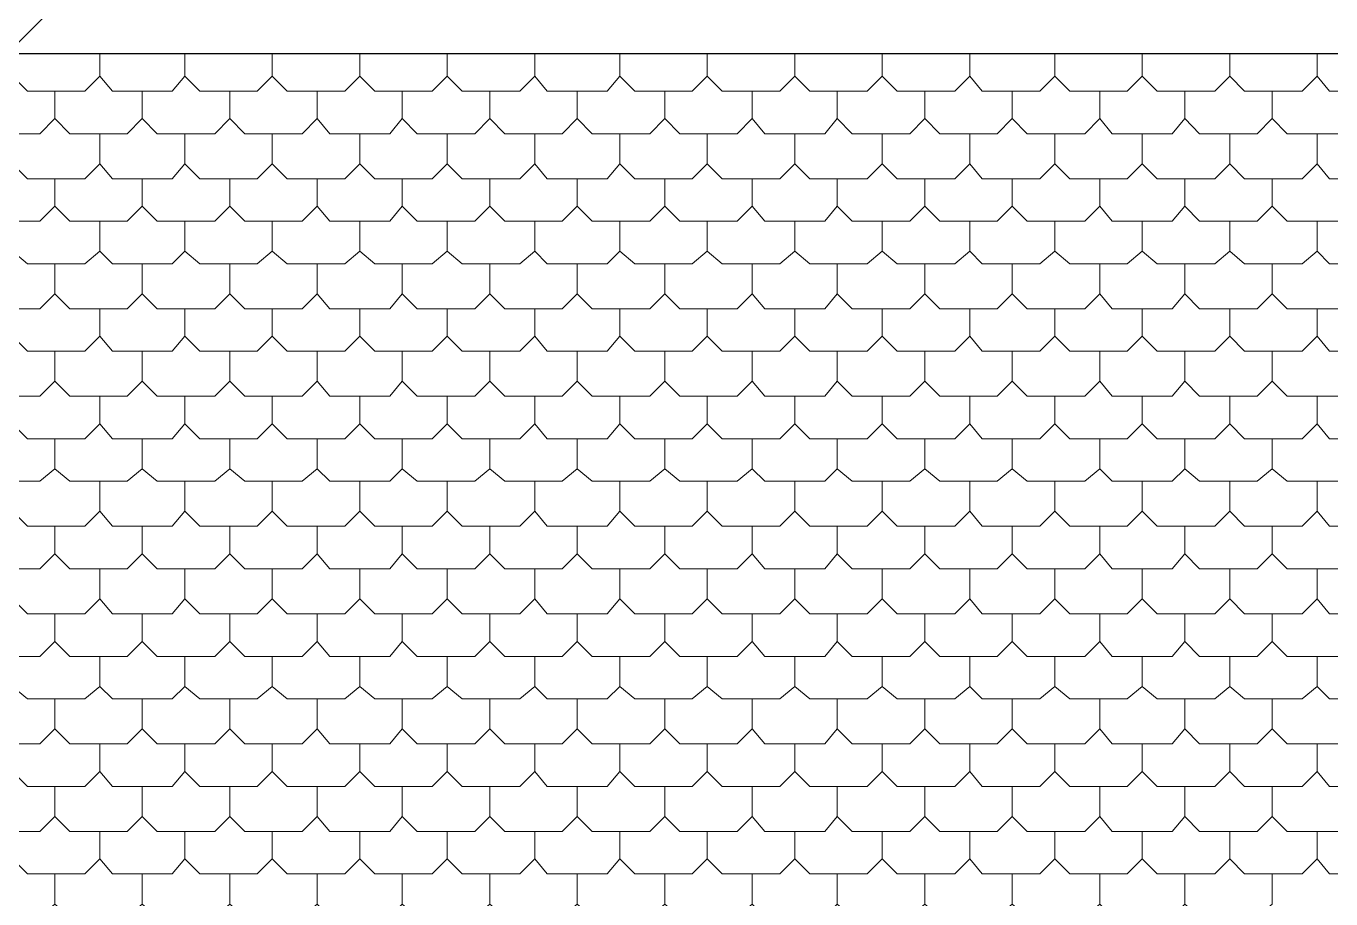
# Model space of a CAD drawing. Header units: millimetres. Extents: x 0 to 80.9, y 0 to 43.9.
# Drawn here: x 26.33 to 33.02, y 16.48 to 20.95 of the extents above; entities that cross this region are included whole.
import ezdxf

# ---------------------------------------------------------------- set-up
doc = ezdxf.new("R2010")
doc.units = ezdxf.units.MM
doc.layers.add('PDF_014408$BL-ROOF', color=7, linetype='Continuous')
doc.layers.add('PDF_014408$WA-EXT', color=7, linetype='Continuous')

msp = doc.modelspace()

# ---------------------------------------------------------------- linework, layer by layer
at = {"layer": 'PDF_014408$BL-ROOF', "lineweight": 9}
msp.add_lwpolyline([(53.4814, 12.3606), (53.4814, 20.8361), (49.2758, 20.8361), (49.2758, 20.8104), (26.2342, 20.8104), (26.2342, 21.8234), (18.5409, 21.8234), (9.0781, 12.3606)], close=True, dxfattribs=at)
for points in [[(26.2599, 20.695), (26.3368, 20.6181), (26.6317, 20.6181), (26.7087, 20.695), (26.7087, 20.8104)], [(26.7087, 20.695), (26.7728, 20.6181), (27.0805, 20.6181), (27.1446, 20.695), (27.1446, 20.8104)], [(27.1446, 20.695), (27.2216, 20.6181), (27.5165, 20.6181), (27.5934, 20.695), (27.5934, 20.8104)], [(27.5934, 20.695), (27.6703, 20.6181), (27.9652, 20.6181), (28.0422, 20.695), (28.0422, 20.8104)], [(28.0422, 20.695), (28.1191, 20.6181), (28.414, 20.6181), (28.491, 20.695), (28.491, 20.8104)], [(28.491, 20.695), (28.5679, 20.6181), (28.8628, 20.6181), (28.9397, 20.695), (28.9397, 20.8104)], [(28.9397, 20.695), (29.0038, 20.6181), (29.3116, 20.6181), (29.3757, 20.695), (29.3757, 20.8104)], [(29.3757, 20.695), (29.4526, 20.6181), (29.7475, 20.6181), (29.8245, 20.695), (29.8245, 20.8104)], [(29.8245, 20.695), (29.9014, 20.6181), (30.1963, 20.6181), (30.2732, 20.695), (30.2732, 20.8104)], [(30.2732, 20.695), (30.3502, 20.6181), (30.6451, 20.6181), (30.722, 20.695), (30.722, 20.8104)], [(30.722, 20.695), (30.799, 20.6181), (31.0939, 20.6181), (31.1708, 20.695), (31.1708, 20.8104)], [(31.1708, 20.695), (31.2349, 20.6181), (31.5298, 20.6181), (31.6067, 20.695), (31.6067, 20.8104)], [(31.6067, 20.695), (31.6837, 20.6181), (31.9786, 20.6181), (32.0555, 20.695), (32.0555, 20.8104)], [(32.0555, 20.695), (32.1325, 20.6181), (32.4274, 20.6181), (32.5043, 20.695), (32.5043, 20.8104)], [(32.5043, 20.695), (32.5812, 20.6181), (32.8761, 20.6181), (32.9531, 20.695), (32.9531, 20.8104)], [(32.9531, 20.695), (33.0172, 20.6181), (33.3249, 20.6181), (33.389, 20.695), (33.389, 20.8104)], [(26.0291, 20.4771), (26.106, 20.4001), (26.4009, 20.4001), (26.4779, 20.4771), (26.4779, 20.6181)], [(26.4779, 20.4771), (26.5548, 20.4001), (26.8497, 20.4001), (26.9266, 20.4771), (26.9266, 20.6181)], [(26.9266, 20.4771), (27.0036, 20.4001), (27.2985, 20.4001), (27.3754, 20.4771), (27.3754, 20.6181)], [(27.3754, 20.4771), (27.4524, 20.4001), (27.7473, 20.4001), (27.8242, 20.4771), (27.8242, 20.6181)], [(27.8242, 20.4771), (27.8883, 20.4001), (28.196, 20.4001), (28.2602, 20.4771), (28.2602, 20.6181)], [(28.2602, 20.4771), (28.3371, 20.4001), (28.632, 20.4001), (28.7089, 20.4771), (28.7089, 20.6181)], [(28.7089, 20.4771), (28.7859, 20.4001), (29.0808, 20.4001), (29.1577, 20.4771), (29.1577, 20.6181)], [(29.1577, 20.4771), (29.2346, 20.4001), (29.5296, 20.4001), (29.6065, 20.4771), (29.6065, 20.6181)], [(29.6065, 20.4771), (29.6834, 20.4001), (29.9783, 20.4001), (30.0553, 20.4771), (30.0553, 20.6181)], [(30.0553, 20.4771), (30.1194, 20.4001), (30.4271, 20.4001), (30.4912, 20.4771), (30.4912, 20.6181)], [(30.4912, 20.4771), (30.5682, 20.4001), (30.8631, 20.4001), (30.94, 20.4771), (30.94, 20.6181)], [(30.94, 20.4771), (31.0169, 20.4001), (31.3118, 20.4001), (31.3888, 20.4771), (31.3888, 20.6181)], [(31.3888, 20.4771), (31.4657, 20.4001), (31.7606, 20.4001), (31.8375, 20.4771), (31.8375, 20.6181)], [(31.8375, 20.4771), (31.9017, 20.4001), (32.2094, 20.4001), (32.2735, 20.4771), (32.2735, 20.6181)], [(32.2735, 20.4771), (32.3504, 20.4001), (32.6453, 20.4001), (32.7223, 20.4771), (32.7223, 20.6181)], [(32.7223, 20.4771), (32.7992, 20.4001), (33.0941, 20.4001), (33.1711, 20.4771), (33.1711, 20.6181)], [(26.2599, 20.2463), (26.3368, 20.1693), (26.6317, 20.1693), (26.7087, 20.2463), (26.7087, 20.4001)], [(26.7087, 20.2463), (26.7728, 20.1693), (27.0805, 20.1693), (27.1446, 20.2463), (27.1446, 20.4001)], [(27.1446, 20.2463), (27.2216, 20.1693), (27.5165, 20.1693), (27.5934, 20.2463), (27.5934, 20.4001)], [(27.5934, 20.2463), (27.6703, 20.1693), (27.9652, 20.1693), (28.0422, 20.2463), (28.0422, 20.4001)], [(28.0422, 20.2463), (28.1191, 20.1693), (28.414, 20.1693), (28.491, 20.2463), (28.491, 20.4001)], [(28.491, 20.2463), (28.5679, 20.1693), (28.8628, 20.1693), (28.9397, 20.2463), (28.9397, 20.4001)], [(28.9397, 20.2463), (29.0038, 20.1693), (29.3116, 20.1693), (29.3757, 20.2463), (29.3757, 20.4001)], [(29.3757, 20.2463), (29.4526, 20.1693), (29.7475, 20.1693), (29.8245, 20.2463), (29.8245, 20.4001)], [(29.8245, 20.2463), (29.9014, 20.1693), (30.1963, 20.1693), (30.2732, 20.2463), (30.2732, 20.4001)], [(30.2732, 20.2463), (30.3502, 20.1693), (30.6451, 20.1693), (30.722, 20.2463), (30.722, 20.4001)], [(30.722, 20.2463), (30.799, 20.1693), (31.0939, 20.1693), (31.1708, 20.2463), (31.1708, 20.4001)], [(31.1708, 20.2463), (31.2349, 20.1693), (31.5298, 20.1693), (31.6067, 20.2463), (31.6067, 20.4001)], [(31.6067, 20.2463), (31.6837, 20.1693), (31.9786, 20.1693), (32.0555, 20.2463), (32.0555, 20.4001)], [(32.0555, 20.2463), (32.1325, 20.1693), (32.4274, 20.1693), (32.5043, 20.2463), (32.5043, 20.4001)], [(32.5043, 20.2463), (32.5812, 20.1693), (32.8761, 20.1693), (32.9531, 20.2463), (32.9531, 20.4001)], [(32.9531, 20.2463), (33.0172, 20.1693), (33.3249, 20.1693), (33.389, 20.2463), (33.389, 20.4001)], [(26.0291, 20.0283), (26.106, 19.9514), (26.4009, 19.9514), (26.4779, 20.0283), (26.4779, 20.1693)], [(26.4779, 20.0283), (26.5548, 19.9514), (26.8497, 19.9514), (26.9266, 20.0283), (26.9266, 20.1693)], [(26.9266, 20.0283), (27.0036, 19.9514), (27.2985, 19.9514), (27.3754, 20.0283), (27.3754, 20.1693)], [(27.3754, 20.0283), (27.4524, 19.9514), (27.7473, 19.9514), (27.8242, 20.0283), (27.8242, 20.1693)], [(27.8242, 20.0283), (27.8883, 19.9514), (28.196, 19.9514), (28.2602, 20.0283), (28.2602, 20.1693)], [(28.2602, 20.0283), (28.3371, 19.9514), (28.632, 19.9514), (28.7089, 20.0283), (28.7089, 20.1693)], [(28.7089, 20.0283), (28.7859, 19.9514), (29.0808, 19.9514), (29.1577, 20.0283), (29.1577, 20.1693)], [(29.1577, 20.0283), (29.2346, 19.9514), (29.5296, 19.9514), (29.6065, 20.0283), (29.6065, 20.1693)], [(29.6065, 20.0283), (29.6834, 19.9514), (29.9783, 19.9514), (30.0553, 20.0283), (30.0553, 20.1693)], [(30.0553, 20.0283), (30.1194, 19.9514), (30.4271, 19.9514), (30.4912, 20.0283), (30.4912, 20.1693)], [(30.4912, 20.0283), (30.5682, 19.9514), (30.8631, 19.9514), (30.94, 20.0283), (30.94, 20.1693)], [(30.94, 20.0283), (31.0169, 19.9514), (31.3118, 19.9514), (31.3888, 20.0283), (31.3888, 20.1693)], [(31.3888, 20.0283), (31.4657, 19.9514), (31.7606, 19.9514), (31.8375, 20.0283), (31.8375, 20.1693)], [(31.8375, 20.0283), (31.9017, 19.9514), (32.2094, 19.9514), (32.2735, 20.0283), (32.2735, 20.1693)], [(32.2735, 20.0283), (32.3504, 19.9514), (32.6453, 19.9514), (32.7223, 20.0283), (32.7223, 20.1693)], [(32.7223, 20.0283), (32.7992, 19.9514), (33.0941, 19.9514), (33.1711, 20.0283), (33.1711, 20.1693)], [(26.2599, 19.7975), (26.3368, 19.7334), (26.6317, 19.7334), (26.7087, 19.7975), (26.7087, 19.9514)], [(26.7087, 19.7975), (26.7728, 19.7334), (27.0805, 19.7334), (27.1446, 19.7975), (27.1446, 19.9514)], [(27.1446, 19.7975), (27.2216, 19.7334), (27.5165, 19.7334), (27.5934, 19.7975), (27.5934, 19.9514)], [(27.5934, 19.7975), (27.6703, 19.7334), (27.9652, 19.7334), (28.0422, 19.7975), (28.0422, 19.9514)], [(28.0422, 19.7975), (28.1191, 19.7334), (28.414, 19.7334), (28.491, 19.7975), (28.491, 19.9514)], [(28.491, 19.7975), (28.5679, 19.7334), (28.8628, 19.7334), (28.9397, 19.7975), (28.9397, 19.9514)], [(28.9397, 19.7975), (29.0038, 19.7334), (29.3116, 19.7334), (29.3757, 19.7975), (29.3757, 19.9514)], [(29.3757, 19.7975), (29.4526, 19.7334), (29.7475, 19.7334), (29.8245, 19.7975), (29.8245, 19.9514)], [(29.8245, 19.7975), (29.9014, 19.7334), (30.1963, 19.7334), (30.2732, 19.7975), (30.2732, 19.9514)], [(30.2732, 19.7975), (30.3502, 19.7334), (30.6451, 19.7334), (30.722, 19.7975), (30.722, 19.9514)], [(30.722, 19.7975), (30.799, 19.7334), (31.0939, 19.7334), (31.1708, 19.7975), (31.1708, 19.9514)], [(31.1708, 19.7975), (31.2349, 19.7334), (31.5298, 19.7334), (31.6067, 19.7975), (31.6067, 19.9514)], [(31.6067, 19.7975), (31.6837, 19.7334), (31.9786, 19.7334), (32.0555, 19.7975), (32.0555, 19.9514)], [(32.0555, 19.7975), (32.1325, 19.7334), (32.4274, 19.7334), (32.5043, 19.7975), (32.5043, 19.9514)], [(32.5043, 19.7975), (32.5812, 19.7334), (32.8761, 19.7334), (32.9531, 19.7975), (32.9531, 19.9514)], [(32.9531, 19.7975), (33.0172, 19.7334), (33.3249, 19.7334), (33.389, 19.7975), (33.389, 19.9514)], [(26.0291, 19.5795), (26.106, 19.5026), (26.4009, 19.5026), (26.4779, 19.5795), (26.4779, 19.7334)], [(26.4779, 19.5795), (26.5548, 19.5026), (26.8497, 19.5026), (26.9266, 19.5795), (26.9266, 19.7334)], [(26.9266, 19.5795), (27.0036, 19.5026), (27.2985, 19.5026), (27.3754, 19.5795), (27.3754, 19.7334)], [(27.3754, 19.5795), (27.4524, 19.5026), (27.7473, 19.5026), (27.8242, 19.5795), (27.8242, 19.7334)], [(27.8242, 19.5795), (27.8883, 19.5026), (28.196, 19.5026), (28.2602, 19.5795), (28.2602, 19.7334)], [(28.2602, 19.5795), (28.3371, 19.5026), (28.632, 19.5026), (28.7089, 19.5795), (28.7089, 19.7334)], [(28.7089, 19.5795), (28.7859, 19.5026), (29.0808, 19.5026), (29.1577, 19.5795), (29.1577, 19.7334)], [(29.1577, 19.5795), (29.2346, 19.5026), (29.5296, 19.5026), (29.6065, 19.5795), (29.6065, 19.7334)], [(29.6065, 19.5795), (29.6834, 19.5026), (29.9783, 19.5026), (30.0553, 19.5795), (30.0553, 19.7334)], [(30.0553, 19.5795), (30.1194, 19.5026), (30.4271, 19.5026), (30.4912, 19.5795), (30.4912, 19.7334)], [(30.4912, 19.5795), (30.5682, 19.5026), (30.8631, 19.5026), (30.94, 19.5795), (30.94, 19.7334)], [(30.94, 19.5795), (31.0169, 19.5026), (31.3118, 19.5026), (31.3888, 19.5795), (31.3888, 19.7334)], [(31.3888, 19.5795), (31.4657, 19.5026), (31.7606, 19.5026), (31.8375, 19.5795), (31.8375, 19.7334)], [(31.8375, 19.5795), (31.9017, 19.5026), (32.2094, 19.5026), (32.2735, 19.5795), (32.2735, 19.7334)], [(32.2735, 19.5795), (32.3504, 19.5026), (32.6453, 19.5026), (32.7223, 19.5795), (32.7223, 19.7334)], [(32.7223, 19.5795), (32.7992, 19.5026), (33.0941, 19.5026), (33.1711, 19.5795), (33.1711, 19.7334)], [(26.2599, 19.3615), (26.3368, 19.2846), (26.6317, 19.2846), (26.7087, 19.3615), (26.7087, 19.5026)], [(26.7087, 19.3615), (26.7728, 19.2846), (27.0805, 19.2846), (27.1446, 19.3615), (27.1446, 19.5026)], [(27.1446, 19.3615), (27.2216, 19.2846), (27.5165, 19.2846), (27.5934, 19.3615), (27.5934, 19.5026)], [(27.5934, 19.3615), (27.6703, 19.2846), (27.9652, 19.2846), (28.0422, 19.3615), (28.0422, 19.5026)], [(28.0422, 19.3615), (28.1191, 19.2846), (28.414, 19.2846), (28.491, 19.3615), (28.491, 19.5026)], [(28.491, 19.3615), (28.5679, 19.2846), (28.8628, 19.2846), (28.9397, 19.3615), (28.9397, 19.5026)], [(28.9397, 19.3615), (29.0038, 19.2846), (29.3116, 19.2846), (29.3757, 19.3615), (29.3757, 19.5026)], [(29.3757, 19.3615), (29.4526, 19.2846), (29.7475, 19.2846), (29.8245, 19.3615), (29.8245, 19.5026)], [(29.8245, 19.3615), (29.9014, 19.2846), (30.1963, 19.2846), (30.2732, 19.3615), (30.2732, 19.5026)], [(30.2732, 19.3615), (30.3502, 19.2846), (30.6451, 19.2846), (30.722, 19.3615), (30.722, 19.5026)], [(30.722, 19.3615), (30.799, 19.2846), (31.0939, 19.2846), (31.1708, 19.3615), (31.1708, 19.5026)], [(31.1708, 19.3615), (31.2349, 19.2846), (31.5298, 19.2846), (31.6067, 19.3615), (31.6067, 19.5026)], [(31.6067, 19.3615), (31.6837, 19.2846), (31.9786, 19.2846), (32.0555, 19.3615), (32.0555, 19.5026)], [(32.0555, 19.3615), (32.1325, 19.2846), (32.4274, 19.2846), (32.5043, 19.3615), (32.5043, 19.5026)], [(32.5043, 19.3615), (32.5812, 19.2846), (32.8761, 19.2846), (32.9531, 19.3615), (32.9531, 19.5026)], [(32.9531, 19.3615), (33.0172, 19.2846), (33.3249, 19.2846), (33.389, 19.3615), (33.389, 19.5026)], [(26.0291, 19.1307), (26.106, 19.0538), (26.4009, 19.0538), (26.4779, 19.1307), (26.4779, 19.2846)], [(26.4779, 19.1307), (26.5548, 19.0538), (26.8497, 19.0538), (26.9266, 19.1307), (26.9266, 19.2846)], [(26.9266, 19.1307), (27.0036, 19.0538), (27.2985, 19.0538), (27.3754, 19.1307), (27.3754, 19.2846)], [(27.3754, 19.1307), (27.4524, 19.0538), (27.7473, 19.0538), (27.8242, 19.1307), (27.8242, 19.2846)], [(27.8242, 19.1307), (27.8883, 19.0538), (28.196, 19.0538), (28.2602, 19.1307), (28.2602, 19.2846)], [(28.2602, 19.1307), (28.3371, 19.0538), (28.632, 19.0538), (28.7089, 19.1307), (28.7089, 19.2846)], [(28.7089, 19.1307), (28.7859, 19.0538), (29.0808, 19.0538), (29.1577, 19.1307), (29.1577, 19.2846)], [(29.1577, 19.1307), (29.2346, 19.0538), (29.5296, 19.0538), (29.6065, 19.1307), (29.6065, 19.2846)], [(29.6065, 19.1307), (29.6834, 19.0538), (29.9783, 19.0538), (30.0553, 19.1307), (30.0553, 19.2846)], [(30.0553, 19.1307), (30.1194, 19.0538), (30.4271, 19.0538), (30.4912, 19.1307), (30.4912, 19.2846)], [(30.4912, 19.1307), (30.5682, 19.0538), (30.8631, 19.0538), (30.94, 19.1307), (30.94, 19.2846)], [(30.94, 19.1307), (31.0169, 19.0538), (31.3118, 19.0538), (31.3888, 19.1307), (31.3888, 19.2846)], [(31.3888, 19.1307), (31.4657, 19.0538), (31.7606, 19.0538), (31.8375, 19.1307), (31.8375, 19.2846)], [(31.8375, 19.1307), (31.9017, 19.0538), (32.2094, 19.0538), (32.2735, 19.1307), (32.2735, 19.2846)], [(32.2735, 19.1307), (32.3504, 19.0538), (32.6453, 19.0538), (32.7223, 19.1307), (32.7223, 19.2846)], [(32.7223, 19.1307), (32.7992, 19.0538), (33.0941, 19.0538), (33.1711, 19.1307), (33.1711, 19.2846)], [(26.2599, 18.9128), (26.3368, 18.8358), (26.6317, 18.8358), (26.7087, 18.9128), (26.7087, 19.0538)], [(26.7087, 18.9128), (26.7728, 18.8358), (27.0805, 18.8358), (27.1446, 18.9128), (27.1446, 19.0538)], [(27.1446, 18.9128), (27.2216, 18.8358), (27.5165, 18.8358), (27.5934, 18.9128), (27.5934, 19.0538)], [(27.5934, 18.9128), (27.6703, 18.8358), (27.9652, 18.8358), (28.0422, 18.9128), (28.0422, 19.0538)], [(28.0422, 18.9128), (28.1191, 18.8358), (28.414, 18.8358), (28.491, 18.9128), (28.491, 19.0538)], [(28.491, 18.9128), (28.5679, 18.8358), (28.8628, 18.8358), (28.9397, 18.9128), (28.9397, 19.0538)], [(28.9397, 18.9128), (29.0038, 18.8358), (29.3116, 18.8358), (29.3757, 18.9128), (29.3757, 19.0538)], [(29.3757, 18.9128), (29.4526, 18.8358), (29.7475, 18.8358), (29.8245, 18.9128), (29.8245, 19.0538)], [(29.8245, 18.9128), (29.9014, 18.8358), (30.1963, 18.8358), (30.2732, 18.9128), (30.2732, 19.0538)], [(30.2732, 18.9128), (30.3502, 18.8358), (30.6451, 18.8358), (30.722, 18.9128), (30.722, 19.0538)], [(30.722, 18.9128), (30.799, 18.8358), (31.0939, 18.8358), (31.1708, 18.9128), (31.1708, 19.0538)], [(31.1708, 18.9128), (31.2349, 18.8358), (31.5298, 18.8358), (31.6067, 18.9128), (31.6067, 19.0538)], [(31.6067, 18.9128), (31.6837, 18.8358), (31.9786, 18.8358), (32.0555, 18.9128), (32.0555, 19.0538)], [(32.0555, 18.9128), (32.1325, 18.8358), (32.4274, 18.8358), (32.5043, 18.9128), (32.5043, 19.0538)], [(32.5043, 18.9128), (32.5812, 18.8358), (32.8761, 18.8358), (32.9531, 18.9128), (32.9531, 19.0538)], [(32.9531, 18.9128), (33.0172, 18.8358), (33.3249, 18.8358), (33.389, 18.9128), (33.389, 19.0538)], [(26.0291, 18.682), (26.106, 18.6178), (26.4009, 18.6178), (26.4779, 18.682), (26.4779, 18.8358)], [(26.4779, 18.682), (26.5548, 18.6178), (26.8497, 18.6178), (26.9266, 18.682), (26.9266, 18.8358)], [(26.9266, 18.682), (27.0036, 18.6178), (27.2985, 18.6178), (27.3754, 18.682), (27.3754, 18.8358)], [(27.3754, 18.682), (27.4524, 18.6178), (27.7473, 18.6178), (27.8242, 18.682), (27.8242, 18.8358)], [(27.8242, 18.682), (27.8883, 18.6178), (28.196, 18.6178), (28.2602, 18.682), (28.2602, 18.8358)], [(28.2602, 18.682), (28.3371, 18.6178), (28.632, 18.6178), (28.7089, 18.682), (28.7089, 18.8358)], [(28.7089, 18.682), (28.7859, 18.6178), (29.0808, 18.6178), (29.1577, 18.682), (29.1577, 18.8358)], [(29.1577, 18.682), (29.2346, 18.6178), (29.5296, 18.6178), (29.6065, 18.682), (29.6065, 18.8358)], [(29.6065, 18.682), (29.6834, 18.6178), (29.9783, 18.6178), (30.0553, 18.682), (30.0553, 18.8358)], [(30.0553, 18.682), (30.1194, 18.6178), (30.4271, 18.6178), (30.4912, 18.682), (30.4912, 18.8358)], [(30.4912, 18.682), (30.5682, 18.6178), (30.8631, 18.6178), (30.94, 18.682), (30.94, 18.8358)], [(30.94, 18.682), (31.0169, 18.6178), (31.3118, 18.6178), (31.3888, 18.682), (31.3888, 18.8358)], [(31.3888, 18.682), (31.4657, 18.6178), (31.7606, 18.6178), (31.8375, 18.682), (31.8375, 18.8358)], [(31.8375, 18.682), (31.9017, 18.6178), (32.2094, 18.6178), (32.2735, 18.682), (32.2735, 18.8358)], [(32.2735, 18.682), (32.3504, 18.6178), (32.6453, 18.6178), (32.7223, 18.682), (32.7223, 18.8358)], [(32.7223, 18.682), (32.7992, 18.6178), (33.0941, 18.6178), (33.1711, 18.682), (33.1711, 18.8358)], [(26.2599, 18.464), (26.3368, 18.3871), (26.6317, 18.3871), (26.7087, 18.464), (26.7087, 18.6178)], [(26.7087, 18.464), (26.7728, 18.3871), (27.0805, 18.3871), (27.1446, 18.464), (27.1446, 18.6178)], [(27.1446, 18.464), (27.2216, 18.3871), (27.5165, 18.3871), (27.5934, 18.464), (27.5934, 18.6178)], [(27.5934, 18.464), (27.6703, 18.3871), (27.9652, 18.3871), (28.0422, 18.464), (28.0422, 18.6178)], [(28.0422, 18.464), (28.1191, 18.3871), (28.414, 18.3871), (28.491, 18.464), (28.491, 18.6178)], [(28.491, 18.464), (28.5679, 18.3871), (28.8628, 18.3871), (28.9397, 18.464), (28.9397, 18.6178)], [(28.9397, 18.464), (29.0038, 18.3871), (29.3116, 18.3871), (29.3757, 18.464), (29.3757, 18.6178)], [(29.3757, 18.464), (29.4526, 18.3871), (29.7475, 18.3871), (29.8245, 18.464), (29.8245, 18.6178)], [(29.8245, 18.464), (29.9014, 18.3871), (30.1963, 18.3871), (30.2732, 18.464), (30.2732, 18.6178)], [(30.2732, 18.464), (30.3502, 18.3871), (30.6451, 18.3871), (30.722, 18.464), (30.722, 18.6178)], [(30.722, 18.464), (30.799, 18.3871), (31.0939, 18.3871), (31.1708, 18.464), (31.1708, 18.6178)], [(31.1708, 18.464), (31.2349, 18.3871), (31.5298, 18.3871), (31.6067, 18.464), (31.6067, 18.6178)], [(31.6067, 18.464), (31.6837, 18.3871), (31.9786, 18.3871), (32.0555, 18.464), (32.0555, 18.6178)], [(32.0555, 18.464), (32.1325, 18.3871), (32.4274, 18.3871), (32.5043, 18.464), (32.5043, 18.6178)], [(32.5043, 18.464), (32.5812, 18.3871), (32.8761, 18.3871), (32.9531, 18.464), (32.9531, 18.6178)], [(32.9531, 18.464), (33.0172, 18.3871), (33.3249, 18.3871), (33.389, 18.464), (33.389, 18.6178)], [(26.0291, 18.246), (26.106, 18.1691), (26.4009, 18.1691), (26.4779, 18.246), (26.4779, 18.3871)], [(26.4779, 18.246), (26.5548, 18.1691), (26.8497, 18.1691), (26.9266, 18.246), (26.9266, 18.3871)], [(26.9266, 18.246), (27.0036, 18.1691), (27.2985, 18.1691), (27.3754, 18.246), (27.3754, 18.3871)], [(27.3754, 18.246), (27.4524, 18.1691), (27.7473, 18.1691), (27.8242, 18.246), (27.8242, 18.3871)], [(27.8242, 18.246), (27.8883, 18.1691), (28.196, 18.1691), (28.2602, 18.246), (28.2602, 18.3871)], [(28.2602, 18.246), (28.3371, 18.1691), (28.632, 18.1691), (28.7089, 18.246), (28.7089, 18.3871)], [(28.7089, 18.246), (28.7859, 18.1691), (29.0808, 18.1691), (29.1577, 18.246), (29.1577, 18.3871)], [(29.1577, 18.246), (29.2346, 18.1691), (29.5296, 18.1691), (29.6065, 18.246), (29.6065, 18.3871)], [(29.6065, 18.246), (29.6834, 18.1691), (29.9783, 18.1691), (30.0553, 18.246), (30.0553, 18.3871)], [(30.0553, 18.246), (30.1194, 18.1691), (30.4271, 18.1691), (30.4912, 18.246), (30.4912, 18.3871)], [(30.4912, 18.246), (30.5682, 18.1691), (30.8631, 18.1691), (30.94, 18.246), (30.94, 18.3871)], [(30.94, 18.246), (31.0169, 18.1691), (31.3118, 18.1691), (31.3888, 18.246), (31.3888, 18.3871)], [(31.3888, 18.246), (31.4657, 18.1691), (31.7606, 18.1691), (31.8375, 18.246), (31.8375, 18.3871)], [(31.8375, 18.246), (31.9017, 18.1691), (32.2094, 18.1691), (32.2735, 18.246), (32.2735, 18.3871)], [(32.2735, 18.246), (32.3504, 18.1691), (32.6453, 18.1691), (32.7223, 18.246), (32.7223, 18.3871)], [(32.7223, 18.246), (32.7992, 18.1691), (33.0941, 18.1691), (33.1711, 18.246), (33.1711, 18.3871)], [(26.2599, 18.0152), (26.3368, 17.9383), (26.6317, 17.9383), (26.7087, 18.0152), (26.7087, 18.1691)], [(26.7087, 18.0152), (26.7728, 17.9383), (27.0805, 17.9383), (27.1446, 18.0152), (27.1446, 18.1691)], [(27.1446, 18.0152), (27.2216, 17.9383), (27.5165, 17.9383), (27.5934, 18.0152), (27.5934, 18.1691)], [(27.5934, 18.0152), (27.6703, 17.9383), (27.9652, 17.9383), (28.0422, 18.0152), (28.0422, 18.1691)], [(28.0422, 18.0152), (28.1191, 17.9383), (28.414, 17.9383), (28.491, 18.0152), (28.491, 18.1691)], [(28.491, 18.0152), (28.5679, 17.9383), (28.8628, 17.9383), (28.9397, 18.0152), (28.9397, 18.1691)], [(28.9397, 18.0152), (29.0038, 17.9383), (29.3116, 17.9383), (29.3757, 18.0152), (29.3757, 18.1691)], [(29.3757, 18.0152), (29.4526, 17.9383), (29.7475, 17.9383), (29.8245, 18.0152), (29.8245, 18.1691)], [(29.8245, 18.0152), (29.9014, 17.9383), (30.1963, 17.9383), (30.2732, 18.0152), (30.2732, 18.1691)], [(30.2732, 18.0152), (30.3502, 17.9383), (30.6451, 17.9383), (30.722, 18.0152), (30.722, 18.1691)], [(30.722, 18.0152), (30.799, 17.9383), (31.0939, 17.9383), (31.1708, 18.0152), (31.1708, 18.1691)], [(31.1708, 18.0152), (31.2349, 17.9383), (31.5298, 17.9383), (31.6067, 18.0152), (31.6067, 18.1691)], [(31.6067, 18.0152), (31.6837, 17.9383), (31.9786, 17.9383), (32.0555, 18.0152), (32.0555, 18.1691)], [(32.0555, 18.0152), (32.1325, 17.9383), (32.4274, 17.9383), (32.5043, 18.0152), (32.5043, 18.1691)], [(32.5043, 18.0152), (32.5812, 17.9383), (32.8761, 17.9383), (32.9531, 18.0152), (32.9531, 18.1691)], [(32.9531, 18.0152), (33.0172, 17.9383), (33.3249, 17.9383), (33.389, 18.0152), (33.389, 18.1691)], [(26.0291, 17.7972), (26.106, 17.7203), (26.4009, 17.7203), (26.4779, 17.7972), (26.4779, 17.9383)], [(26.4779, 17.7972), (26.5548, 17.7203), (26.8497, 17.7203), (26.9266, 17.7972), (26.9266, 17.9383)], [(26.9266, 17.7972), (27.0036, 17.7203), (27.2985, 17.7203), (27.3754, 17.7972), (27.3754, 17.9383)], [(27.3754, 17.7972), (27.4524, 17.7203), (27.7473, 17.7203), (27.8242, 17.7972), (27.8242, 17.9383)], [(27.8242, 17.7972), (27.8883, 17.7203), (28.196, 17.7203), (28.2602, 17.7972), (28.2602, 17.9383)], [(28.2602, 17.7972), (28.3371, 17.7203), (28.632, 17.7203), (28.7089, 17.7972), (28.7089, 17.9383)], [(28.7089, 17.7972), (28.7859, 17.7203), (29.0808, 17.7203), (29.1577, 17.7972), (29.1577, 17.9383)], [(29.1577, 17.7972), (29.2346, 17.7203), (29.5296, 17.7203), (29.6065, 17.7972), (29.6065, 17.9383)], [(29.6065, 17.7972), (29.6834, 17.7203), (29.9783, 17.7203), (30.0553, 17.7972), (30.0553, 17.9383)], [(30.0553, 17.7972), (30.1194, 17.7203), (30.4271, 17.7203), (30.4912, 17.7972), (30.4912, 17.9383)], [(30.4912, 17.7972), (30.5682, 17.7203), (30.8631, 17.7203), (30.94, 17.7972), (30.94, 17.9383)], [(30.94, 17.7972), (31.0169, 17.7203), (31.3118, 17.7203), (31.3888, 17.7972), (31.3888, 17.9383)], [(31.3888, 17.7972), (31.4657, 17.7203), (31.7606, 17.7203), (31.8375, 17.7972), (31.8375, 17.9383)], [(31.8375, 17.7972), (31.9017, 17.7203), (32.2094, 17.7203), (32.2735, 17.7972), (32.2735, 17.9383)], [(32.2735, 17.7972), (32.3504, 17.7203), (32.6453, 17.7203), (32.7223, 17.7972), (32.7223, 17.9383)], [(32.7223, 17.7972), (32.7992, 17.7203), (33.0941, 17.7203), (33.1711, 17.7972), (33.1711, 17.9383)], [(26.2599, 17.5664), (26.3368, 17.5023), (26.6317, 17.5023), (26.7087, 17.5664), (26.7087, 17.7203)], [(26.7087, 17.5664), (26.7728, 17.5023), (27.0805, 17.5023), (27.1446, 17.5664), (27.1446, 17.7203)], [(27.1446, 17.5664), (27.2216, 17.5023), (27.5165, 17.5023), (27.5934, 17.5664), (27.5934, 17.7203)], [(27.5934, 17.5664), (27.6703, 17.5023), (27.9652, 17.5023), (28.0422, 17.5664), (28.0422, 17.7203)], [(28.0422, 17.5664), (28.1191, 17.5023), (28.414, 17.5023), (28.491, 17.5664), (28.491, 17.7203)], [(28.491, 17.5664), (28.5679, 17.5023), (28.8628, 17.5023), (28.9397, 17.5664), (28.9397, 17.7203)], [(28.9397, 17.5664), (29.0038, 17.5023), (29.3116, 17.5023), (29.3757, 17.5664), (29.3757, 17.7203)], [(29.3757, 17.5664), (29.4526, 17.5023), (29.7475, 17.5023), (29.8245, 17.5664), (29.8245, 17.7203)], [(29.8245, 17.5664), (29.9014, 17.5023), (30.1963, 17.5023), (30.2732, 17.5664), (30.2732, 17.7203)], [(30.2732, 17.5664), (30.3502, 17.5023), (30.6451, 17.5023), (30.722, 17.5664), (30.722, 17.7203)], [(30.722, 17.5664), (30.799, 17.5023), (31.0939, 17.5023), (31.1708, 17.5664), (31.1708, 17.7203)], [(31.1708, 17.5664), (31.2349, 17.5023), (31.5298, 17.5023), (31.6067, 17.5664), (31.6067, 17.7203)], [(31.6067, 17.5664), (31.6837, 17.5023), (31.9786, 17.5023), (32.0555, 17.5664), (32.0555, 17.7203)], [(32.0555, 17.5664), (32.1325, 17.5023), (32.4274, 17.5023), (32.5043, 17.5664), (32.5043, 17.7203)], [(32.5043, 17.5664), (32.5812, 17.5023), (32.8761, 17.5023), (32.9531, 17.5664), (32.9531, 17.7203)], [(32.9531, 17.5664), (33.0172, 17.5023), (33.3249, 17.5023), (33.389, 17.5664), (33.389, 17.7203)], [(26.0291, 17.3485), (26.106, 17.2715), (26.4009, 17.2715), (26.4779, 17.3485), (26.4779, 17.5023)], [(26.4779, 17.3485), (26.5548, 17.2715), (26.8497, 17.2715), (26.9266, 17.3485), (26.9266, 17.5023)], [(26.9266, 17.3485), (27.0036, 17.2715), (27.2985, 17.2715), (27.3754, 17.3485), (27.3754, 17.5023)], [(27.3754, 17.3485), (27.4524, 17.2715), (27.7473, 17.2715), (27.8242, 17.3485), (27.8242, 17.5023)], [(27.8242, 17.3485), (27.8883, 17.2715), (28.196, 17.2715), (28.2602, 17.3485), (28.2602, 17.5023)], [(28.2602, 17.3485), (28.3371, 17.2715), (28.632, 17.2715), (28.7089, 17.3485), (28.7089, 17.5023)], [(28.7089, 17.3485), (28.7859, 17.2715), (29.0808, 17.2715), (29.1577, 17.3485), (29.1577, 17.5023)], [(29.1577, 17.3485), (29.2346, 17.2715), (29.5296, 17.2715), (29.6065, 17.3485), (29.6065, 17.5023)], [(29.6065, 17.3485), (29.6834, 17.2715), (29.9783, 17.2715), (30.0553, 17.3485), (30.0553, 17.5023)], [(30.0553, 17.3485), (30.1194, 17.2715), (30.4271, 17.2715), (30.4912, 17.3485), (30.4912, 17.5023)], [(30.4912, 17.3485), (30.5682, 17.2715), (30.8631, 17.2715), (30.94, 17.3485), (30.94, 17.5023)], [(30.94, 17.3485), (31.0169, 17.2715), (31.3118, 17.2715), (31.3888, 17.3485), (31.3888, 17.5023)], [(31.3888, 17.3485), (31.4657, 17.2715), (31.7606, 17.2715), (31.8375, 17.3485), (31.8375, 17.5023)], [(31.8375, 17.3485), (31.9017, 17.2715), (32.2094, 17.2715), (32.2735, 17.3485), (32.2735, 17.5023)], [(32.2735, 17.3485), (32.3504, 17.2715), (32.6453, 17.2715), (32.7223, 17.3485), (32.7223, 17.5023)], [(32.7223, 17.3485), (32.7992, 17.2715), (33.0941, 17.2715), (33.1711, 17.3485), (33.1711, 17.5023)], [(26.2599, 17.1305), (26.3368, 17.0535), (26.6317, 17.0535), (26.7087, 17.1305), (26.7087, 17.2715)], [(26.7087, 17.1305), (26.7728, 17.0535), (27.0805, 17.0535), (27.1446, 17.1305), (27.1446, 17.2715)], [(27.1446, 17.1305), (27.2216, 17.0535), (27.5165, 17.0535), (27.5934, 17.1305), (27.5934, 17.2715)], [(27.5934, 17.1305), (27.6703, 17.0535), (27.9652, 17.0535), (28.0422, 17.1305), (28.0422, 17.2715)], [(28.0422, 17.1305), (28.1191, 17.0535), (28.414, 17.0535), (28.491, 17.1305), (28.491, 17.2715)], [(28.491, 17.1305), (28.5679, 17.0535), (28.8628, 17.0535), (28.9397, 17.1305), (28.9397, 17.2715)], [(28.9397, 17.1305), (29.0038, 17.0535), (29.3116, 17.0535), (29.3757, 17.1305), (29.3757, 17.2715)], [(29.3757, 17.1305), (29.4526, 17.0535), (29.7475, 17.0535), (29.8245, 17.1305), (29.8245, 17.2715)], [(29.8245, 17.1305), (29.9014, 17.0535), (30.1963, 17.0535), (30.2732, 17.1305), (30.2732, 17.2715)], [(30.2732, 17.1305), (30.3502, 17.0535), (30.6451, 17.0535), (30.722, 17.1305), (30.722, 17.2715)], [(30.722, 17.1305), (30.799, 17.0535), (31.0939, 17.0535), (31.1708, 17.1305), (31.1708, 17.2715)], [(31.1708, 17.1305), (31.2349, 17.0535), (31.5298, 17.0535), (31.6067, 17.1305), (31.6067, 17.2715)], [(31.6067, 17.1305), (31.6837, 17.0535), (31.9786, 17.0535), (32.0555, 17.1305), (32.0555, 17.2715)], [(32.0555, 17.1305), (32.1325, 17.0535), (32.4274, 17.0535), (32.5043, 17.1305), (32.5043, 17.2715)], [(32.5043, 17.1305), (32.5812, 17.0535), (32.8761, 17.0535), (32.9531, 17.1305), (32.9531, 17.2715)], [(32.9531, 17.1305), (33.0172, 17.0535), (33.3249, 17.0535), (33.389, 17.1305), (33.389, 17.2715)], [(26.0291, 16.8997), (26.106, 16.8227), (26.4009, 16.8227), (26.4779, 16.8997), (26.4779, 17.0535)], [(26.4779, 16.8997), (26.5548, 16.8227), (26.8497, 16.8227), (26.9266, 16.8997), (26.9266, 17.0535)], [(26.9266, 16.8997), (27.0036, 16.8227), (27.2985, 16.8227), (27.3754, 16.8997), (27.3754, 17.0535)], [(27.3754, 16.8997), (27.4524, 16.8227), (27.7473, 16.8227), (27.8242, 16.8997), (27.8242, 17.0535)], [(27.8242, 16.8997), (27.8883, 16.8227), (28.196, 16.8227), (28.2602, 16.8997), (28.2602, 17.0535)], [(28.2602, 16.8997), (28.3371, 16.8227), (28.632, 16.8227), (28.7089, 16.8997), (28.7089, 17.0535)], [(28.7089, 16.8997), (28.7859, 16.8227), (29.0808, 16.8227), (29.1577, 16.8997), (29.1577, 17.0535)], [(29.1577, 16.8997), (29.2346, 16.8227), (29.5296, 16.8227), (29.6065, 16.8997), (29.6065, 17.0535)], [(29.6065, 16.8997), (29.6834, 16.8227), (29.9783, 16.8227), (30.0553, 16.8997), (30.0553, 17.0535)], [(30.0553, 16.8997), (30.1194, 16.8227), (30.4271, 16.8227), (30.4912, 16.8997), (30.4912, 17.0535)], [(30.4912, 16.8997), (30.5682, 16.8227), (30.8631, 16.8227), (30.94, 16.8997), (30.94, 17.0535)], [(30.94, 16.8997), (31.0169, 16.8227), (31.3118, 16.8227), (31.3888, 16.8997), (31.3888, 17.0535)], [(31.3888, 16.8997), (31.4657, 16.8227), (31.7606, 16.8227), (31.8375, 16.8997), (31.8375, 17.0535)], [(31.8375, 16.8997), (31.9017, 16.8227), (32.2094, 16.8227), (32.2735, 16.8997), (32.2735, 17.0535)], [(32.2735, 16.8997), (32.3504, 16.8227), (32.6453, 16.8227), (32.7223, 16.8997), (32.7223, 17.0535)], [(32.7223, 16.8997), (32.7992, 16.8227), (33.0941, 16.8227), (33.1711, 16.8997), (33.1711, 17.0535)], [(26.2599, 16.6817), (26.3368, 16.6048), (26.6317, 16.6048), (26.7087, 16.6817), (26.7087, 16.8227)], [(26.7087, 16.6817), (26.7728, 16.6048), (27.0805, 16.6048), (27.1446, 16.6817), (27.1446, 16.8227)], [(27.1446, 16.6817), (27.2216, 16.6048), (27.5165, 16.6048), (27.5934, 16.6817), (27.5934, 16.8227)], [(27.5934, 16.6817), (27.6703, 16.6048), (27.9652, 16.6048), (28.0422, 16.6817), (28.0422, 16.8227)], [(28.0422, 16.6817), (28.1191, 16.6048), (28.414, 16.6048), (28.491, 16.6817), (28.491, 16.8227)], [(28.491, 16.6817), (28.5679, 16.6048), (28.8628, 16.6048), (28.9397, 16.6817), (28.9397, 16.8227)], [(28.9397, 16.6817), (29.0038, 16.6048), (29.3116, 16.6048), (29.3757, 16.6817), (29.3757, 16.8227)], [(29.3757, 16.6817), (29.4526, 16.6048), (29.7475, 16.6048), (29.8245, 16.6817), (29.8245, 16.8227)], [(29.8245, 16.6817), (29.9014, 16.6048), (30.1963, 16.6048), (30.2732, 16.6817), (30.2732, 16.8227)], [(30.2732, 16.6817), (30.3502, 16.6048), (30.6451, 16.6048), (30.722, 16.6817), (30.722, 16.8227)], [(30.722, 16.6817), (30.799, 16.6048), (31.0939, 16.6048), (31.1708, 16.6817), (31.1708, 16.8227)], [(31.1708, 16.6817), (31.2349, 16.6048), (31.5298, 16.6048), (31.6067, 16.6817), (31.6067, 16.8227)], [(31.6067, 16.6817), (31.6837, 16.6048), (31.9786, 16.6048), (32.0555, 16.6817), (32.0555, 16.8227)], [(32.0555, 16.6817), (32.1325, 16.6048), (32.4274, 16.6048), (32.5043, 16.6817), (32.5043, 16.8227)], [(32.5043, 16.6817), (32.5812, 16.6048), (32.8761, 16.6048), (32.9531, 16.6817), (32.9531, 16.8227)], [(32.9531, 16.6817), (33.0172, 16.6048), (33.3249, 16.6048), (33.389, 16.6817), (33.389, 16.8227)], [(26.0291, 16.4509), (26.106, 16.3868), (26.4009, 16.3868), (26.4779, 16.4509), (26.4779, 16.6048)], [(26.4779, 16.4509), (26.5548, 16.3868), (26.8497, 16.3868), (26.9266, 16.4509), (26.9266, 16.6048)], [(26.9266, 16.4509), (27.0036, 16.3868), (27.2985, 16.3868), (27.3754, 16.4509), (27.3754, 16.6048)], [(27.3754, 16.4509), (27.4524, 16.3868), (27.7473, 16.3868), (27.8242, 16.4509), (27.8242, 16.6048)], [(27.8242, 16.4509), (27.8883, 16.3868), (28.196, 16.3868), (28.2602, 16.4509), (28.2602, 16.6048)], [(28.2602, 16.4509), (28.3371, 16.3868), (28.632, 16.3868), (28.7089, 16.4509), (28.7089, 16.6048)], [(28.7089, 16.4509), (28.7859, 16.3868), (29.0808, 16.3868), (29.1577, 16.4509), (29.1577, 16.6048)], [(29.1577, 16.4509), (29.2346, 16.3868), (29.5296, 16.3868), (29.6065, 16.4509), (29.6065, 16.6048)], [(29.6065, 16.4509), (29.6834, 16.3868), (29.9783, 16.3868), (30.0553, 16.4509), (30.0553, 16.6048)], [(30.0553, 16.4509), (30.1194, 16.3868), (30.4271, 16.3868), (30.4912, 16.4509), (30.4912, 16.6048)], [(30.4912, 16.4509), (30.5682, 16.3868), (30.8631, 16.3868), (30.94, 16.4509), (30.94, 16.6048)], [(30.94, 16.4509), (31.0169, 16.3868), (31.3118, 16.3868), (31.3888, 16.4509), (31.3888, 16.6048)], [(31.3888, 16.4509), (31.4657, 16.3868), (31.7606, 16.3868), (31.8375, 16.4509), (31.8375, 16.6048)], [(31.8375, 16.4509), (31.9017, 16.3868), (32.2094, 16.3868), (32.2735, 16.4509), (32.2735, 16.6048)], [(32.2735, 16.4509), (32.3504, 16.3868), (32.6453, 16.3868), (32.7223, 16.4509), (32.7223, 16.6048)]]:
    msp.add_lwpolyline(points, dxfattribs=at)
at = {"layer": 'PDF_014408$WA-EXT', "lineweight": 25}
for points in [[(26.4907, 21.0669), (26.4907, 29.1705), (26.2342, 29.427), (26.2342, 20.8104)], [(49.2758, 21.6054), (49.0193, 21.6054), (49.0193, 21.0669), (26.4907, 21.0669), (26.2342, 20.8104), (49.2758, 20.8104)]]:
    msp.add_lwpolyline(points, close=True, dxfattribs=at)

doc.saveas('drawing.dxf')
